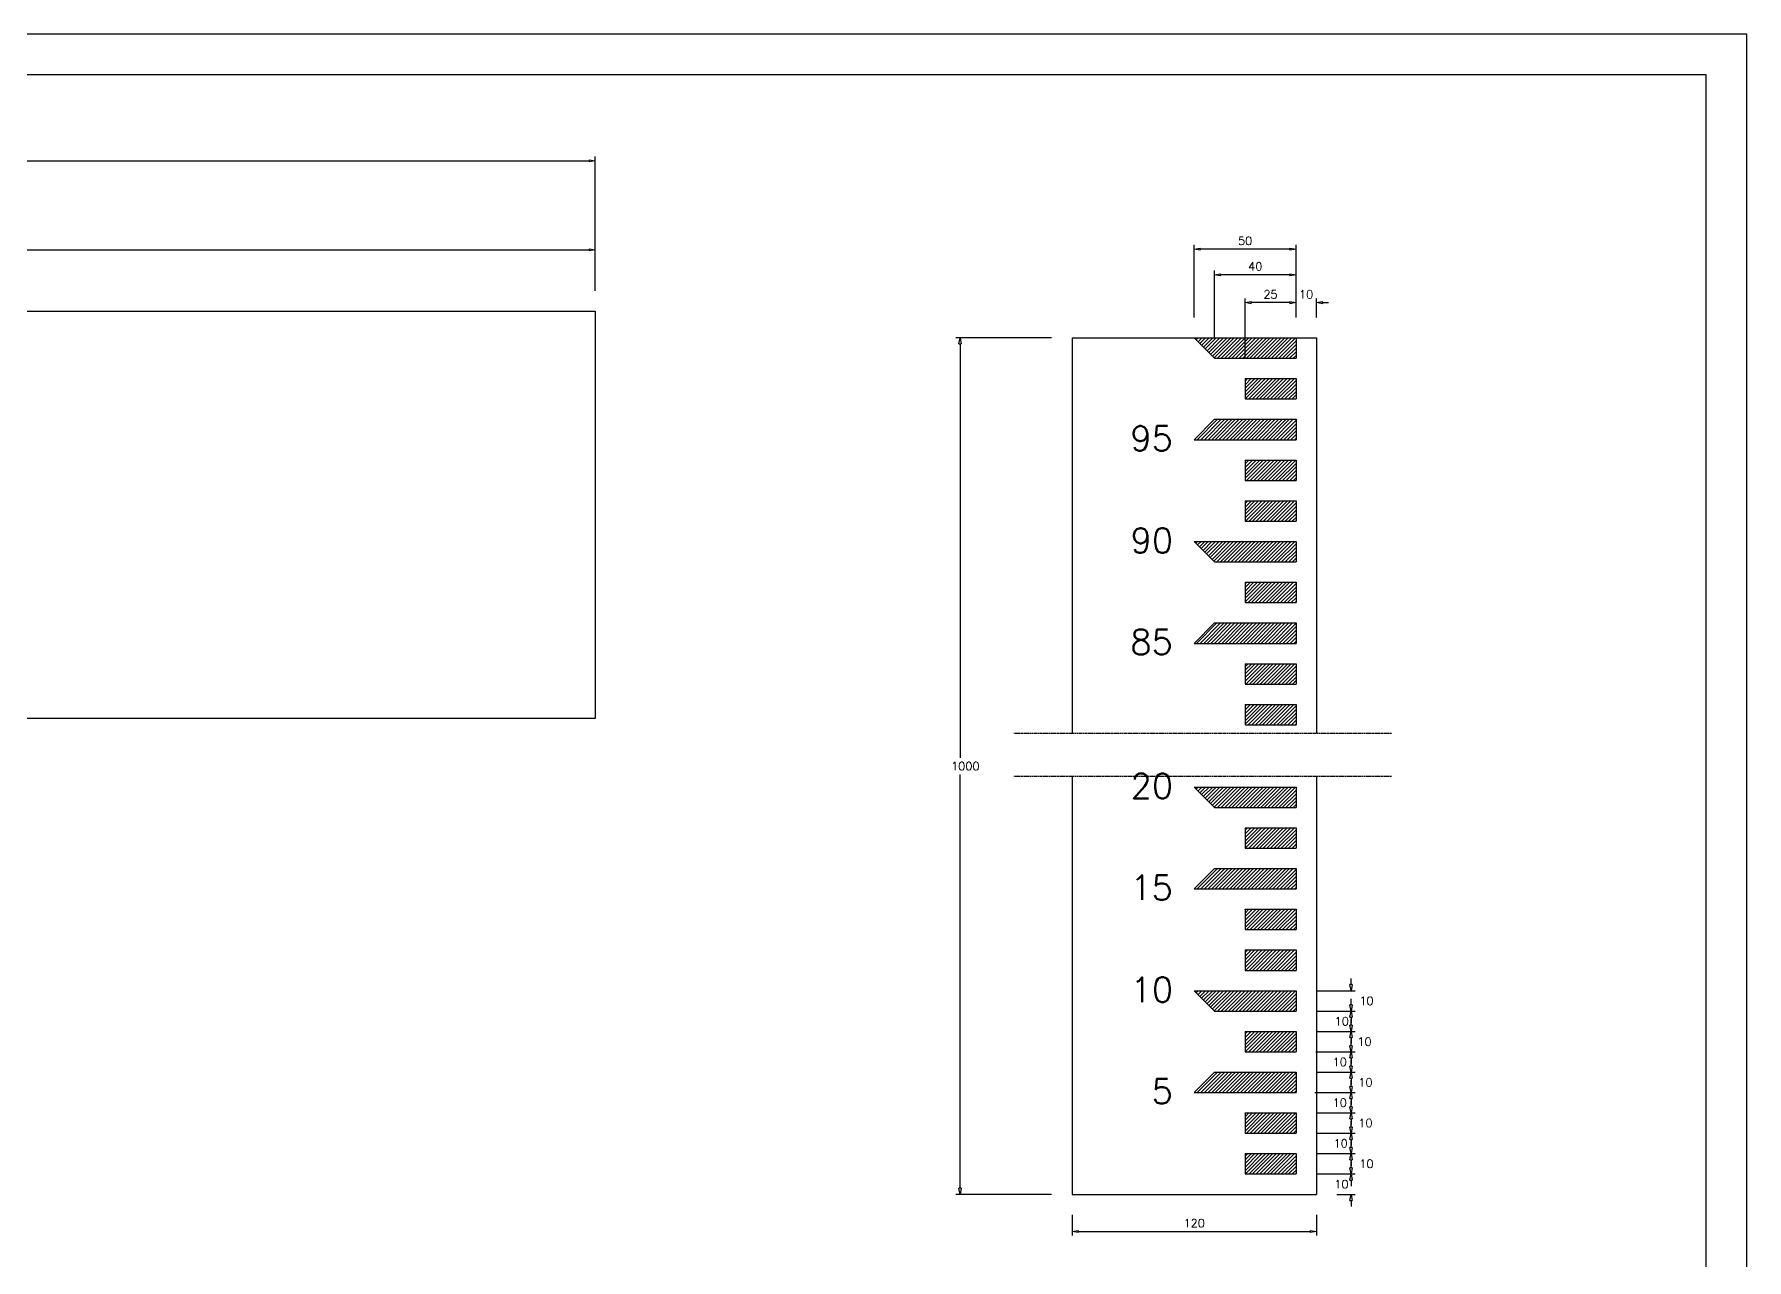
# Model space of a CAD drawing. Header units: metres. Extents: x -50 to 791, y -10 to 584.
# Drawn here: x 370.5 to 791, y 283.1 to 584 of the extents above; entities that cross this region are included whole.
import ezdxf
from ezdxf.enums import TextEntityAlignment as Align

# ---------------------------------------------------------------- set-up
doc = ezdxf.new("R2010")
doc.units = ezdxf.units.M
doc.header["$MEASUREMENT"] = 0
doc.linetypes.add('DASHDOT2', pattern=[0.5, 0.25, -0.125, 0, -0.125])
doc.styles.add('L240', font='simplex.shx', dxfattribs={"height": 0.061})
doc.styles.get("Standard").update_dxf_attribs({"font": 'Simplex.shx'})
pattern_1 = [(45, (-4713.37667, -5816.9263), (-0.44194174, 0.44194174), [])]

# ---------------------------------------------------------------- blocks, each defined once
blk = doc.blocks.new('_ClosedBlank')
at = {"color": 0, "linetype": 'ByBlock', "lineweight": -2}
for p, q in [((-1, 0.17), (0, 0)), ((-1, 0.17), (-1, -0.17)), ((0, 0), (-1, -0.17))]:
    blk.add_line(p, q, dxfattribs=at)

msp = doc.modelspace()

# ---------------------------------------------------------------- hatches: boundary and pattern name
at = {"linetype": 'Continuous'}
h = msp.add_hatch(dxfattribs=at)
h.set_pattern_fill('LINE', color=1, scale=5, angle=45, style=0)
h.set_pattern_definition([(45, (-4713.37667, -5656.6406), (-0.44194174, 0.44194174), [])])
h.paths.add_polyline_path([(680.32, 464.45), (680.32, 469.45), (667.82, 469.45), (667.82, 464.45)])
h.paths.add_polyline_path([(667.82, 479.45), (667.82, 474.45), (680.32, 474.45), (680.32, 479.45)])
h.paths.add_polyline_path([(660.32, 489.45), (655.32, 484.45), (680.32, 484.45), (680.32, 489.45)])
h.paths.add_polyline_path([(680.32, 494.45), (680.32, 499.45), (667.82, 499.45), (667.82, 494.45)])
h.paths.add_polyline_path([(680.32, 504.45), (680.32, 509.45), (655.32, 509.45), (660.32, 504.45)])
h = msp.add_hatch(dxfattribs=at)
h.set_pattern_fill('LINE', color=1, scale=5, angle=45, style=0)
h.set_pattern_definition(pattern_1)
h.paths.add_polyline_path([(680.32, 454.45), (680.32, 459.45), (655.32, 459.45), (660.32, 454.45)])
h.paths.add_polyline_path([(667.82, 449.45), (667.82, 444.45), (680.32, 444.45), (680.32, 449.45)])
h.paths.add_polyline_path([(680.32, 439.45), (660.32, 439.45), (655.32, 434.45), (680.32, 434.45)])
h.paths.add_polyline_path([(680.32, 424.45), (680.32, 429.45), (667.82, 429.45), (667.82, 424.45)])
h.paths.add_polyline_path([(680.32, 419.45), (667.82, 419.45), (667.82, 414.45), (680.32, 414.45)])
h = msp.add_hatch(dxfattribs=at)
h.set_pattern_fill('LINE', color=1, scale=5, angle=45, style=0)
h.set_pattern_definition([(45, (-4713.37667, -5766.9263), (-0.44194174, 0.44194174), [])])
h.paths.add_polyline_path([(680.32, 354.16), (680.32, 359.16), (667.82, 359.16), (667.82, 354.16)])
h.paths.add_polyline_path([(667.82, 369.16), (667.82, 364.16), (680.32, 364.16), (680.32, 369.16)])
h.paths.add_polyline_path([(660.32, 379.16), (655.32, 374.16), (680.32, 374.16), (680.32, 379.16)])
h.paths.add_polyline_path([(680.32, 384.16), (680.32, 389.16), (667.82, 389.16), (667.82, 384.16)])
h.paths.add_polyline_path([(680.32, 394.16), (680.32, 399.16), (655.32, 399.16), (660.32, 394.16)])
h = msp.add_hatch(dxfattribs=at)
h.set_pattern_fill('LINE', color=1, scale=5, angle=45, style=0)
h.set_pattern_definition(pattern_1)
h.paths.add_polyline_path([(680.32, 304.16), (680.32, 309.16), (667.82, 309.16), (667.82, 304.16)])
h.paths.add_polyline_path([(667.82, 319.16), (667.82, 314.16), (680.32, 314.16), (680.32, 319.16)])
h.paths.add_polyline_path([(660.32, 329.16), (655.32, 324.16), (680.32, 324.16), (680.32, 329.16)])
h.paths.add_polyline_path([(680.32, 334.16), (680.32, 339.16), (667.82, 339.16), (667.82, 334.16)])
h.paths.add_polyline_path([(680.32, 344.16), (680.32, 349.16), (655.32, 349.16), (660.32, 344.16)])

# ---------------------------------------------------------------- linework, layer by layer
at = {"color": 2}
for p, q in [((104.73, 552.93), (506.73, 552.93)), ((184.73, 531.06), (506.73, 531.06))]:
    msp.add_line(p, q, dxfattribs=at)
at = {"color": 1}
for q in [(508.23, 553.95), (508.23, 532.08)]:
    msp.add_line((508.23, 521.02), q, dxfattribs=at)
at = {"color": 1, "linetype": 'Continuous'}
for p, q in [((655.32, 514.45), (655.32, 532.26)), ((680.32, 514.45), (680.32, 532.26)), ((660.32, 509.45), (660.32, 525.98)), ((680.32, 514.45), (680.32, 525.98)), ((667.82, 504.45), (667.82, 519.12)), ((680.32, 514.45), (680.32, 519.12)), ((680.32, 514.45), (680.32, 519.12)), ((685.32, 514.45), (685.32, 519.12)), ((620.32, 509.45), (596.8, 509.45)), ((685.32, 349.16), (694.84, 349.16)), ((685.32, 344.16), (694.84, 344.16)), ((685.32, 344.16), (694.84, 344.16)), ((685.32, 339.16), (694.84, 339.16)), ((685.32, 339.16), (694.84, 339.16)), ((685.22, 334.16), (694.84, 334.16)), ((685.22, 334.16), (694.84, 334.16)), ((685.32, 329.16), (694.84, 329.16)), ((685.32, 329.16), (694.84, 329.16)), ((684.94, 324.16), (694.84, 324.16)), ((684.94, 324.16), (694.84, 324.16)), ((685.32, 319.16), (694.84, 319.16)), ((685.32, 319.16), (694.84, 319.16)), ((685.32, 314.16), (694.84, 314.16)), ((685.32, 314.16), (694.84, 314.16)), ((685.32, 309.16), (694.84, 309.16)), ((685.32, 309.16), (694.84, 309.16)), ((685.32, 304.16), (694.84, 304.16)), ((685.32, 304.16), (694.84, 304.16)), ((620.32, 299.16), (596.8, 299.16)), ((690.32, 299.16), (694.84, 299.16)), ((625.32, 294.16), (625.32, 289.04)), ((685.32, 294.16), (685.32, 289.04))]:
    msp.add_line(p, q, dxfattribs=at)
at = {"color": 2, "linetype": 'Continuous'}
for p, q in [((678.82, 531.25), (656.82, 531.25)), ((678.82, 524.96), (661.82, 524.96)), ((678.82, 518.1), (669.32, 518.1)), ((678.82, 518.1), (677.32, 518.1)), ((686.82, 518.1), (688.32, 518.1)), ((597.82, 507.95), (597.82, 406.33)), ((597.82, 300.66), (597.82, 402.27)), ((693.83, 350.66), (693.83, 352.16)), ((693.83, 345.66), (693.83, 347.16)), ((693.83, 342.66), (693.83, 341.16)), ((693.83, 340.66), (693.83, 342.16)), ((693.83, 337.66), (693.83, 336.16)), ((693.83, 335.66), (693.83, 337.16)), ((693.83, 332.66), (693.83, 331.16)), ((693.83, 330.66), (693.83, 332.16)), ((693.83, 327.66), (693.83, 326.16)), ((693.83, 325.66), (693.83, 327.16)), ((693.83, 322.66), (693.83, 321.16)), ((693.83, 320.66), (693.83, 322.16)), ((693.83, 317.66), (693.83, 316.16)), ((693.83, 315.66), (693.83, 317.16)), ((693.83, 312.66), (693.83, 311.16)), ((693.83, 310.66), (693.83, 312.16)), ((693.83, 307.66), (693.83, 306.16)), ((693.83, 305.66), (693.83, 307.16)), ((693.83, 302.66), (693.83, 301.16)), ((693.83, 297.66), (693.83, 296.16)), ((626.82, 290.06), (683.82, 290.06))]:
    msp.add_line(p, q, dxfattribs=at)
at = {"color": 5}
for p, q in [((103.23, 516.02), (508.23, 516.02)), ((508.23, 516.02), (508.23, 416.02)), ((508.23, 416.02), (103.23, 416.02))]:
    msp.add_line(p, q, dxfattribs=at)
at = {"color": 5, "linetype": 'Continuous'}
for p, q in [((625.32, 509.45), (625.32, 412.37)), ((625.32, 509.45), (685.32, 509.45)), ((685.32, 509.45), (685.32, 412.37)), ((625.32, 401.84), (625.32, 299.16)), ((685.32, 401.84), (685.32, 299.16)), ((625.32, 299.16), (685.32, 299.16))]:
    msp.add_line(p, q, dxfattribs=at)
at = {"color": 3, "linetype": 'Continuous'}
for p, q in [((655.32, 509.45), (680.32, 509.45)), ((660.32, 504.45), (655.32, 509.45)), ((680.32, 509.45), (680.32, 504.45)), ((660.32, 504.45), (680.32, 504.45)), ((667.82, 499.45), (680.32, 499.45)), ((667.82, 499.45), (667.82, 494.45)), ((680.32, 499.45), (680.32, 494.45)), ((667.82, 494.45), (680.32, 494.45)), ((660.32, 489.45), (655.32, 484.45)), ((660.32, 489.45), (680.32, 489.45)), ((680.32, 489.45), (680.32, 484.45)), ((655.32, 484.45), (680.32, 484.45)), ((667.82, 479.45), (680.32, 479.45)), ((667.82, 479.45), (667.82, 474.45)), ((680.32, 479.45), (680.32, 474.45)), ((667.82, 474.45), (680.32, 474.45)), ((667.82, 469.45), (680.32, 469.45)), ((667.82, 469.45), (667.82, 464.45)), ((680.32, 469.45), (680.32, 464.45)), ((667.82, 464.45), (680.32, 464.45)), ((655.32, 459.45), (680.32, 459.45)), ((660.32, 454.45), (655.32, 459.45)), ((680.32, 459.45), (680.32, 454.45)), ((660.32, 454.45), (680.32, 454.45)), ((667.82, 449.45), (680.32, 449.45)), ((667.82, 449.45), (667.82, 444.45)), ((680.32, 449.45), (680.32, 444.45)), ((667.82, 444.45), (680.32, 444.45)), ((660.32, 439.45), (655.32, 434.45)), ((660.32, 439.45), (680.32, 439.45)), ((680.32, 439.45), (680.32, 434.45)), ((655.32, 434.45), (680.32, 434.45)), ((667.82, 429.45), (680.32, 429.45)), ((667.82, 429.45), (667.82, 424.45)), ((680.32, 429.45), (680.32, 424.45)), ((667.82, 424.45), (680.32, 424.45)), ((667.82, 419.45), (680.32, 419.45)), ((667.82, 419.45), (667.82, 414.45)), ((680.32, 419.45), (680.32, 414.45)), ((667.82, 414.45), (680.32, 414.45)), ((655.32, 399.16), (680.32, 399.16)), ((660.32, 394.16), (655.32, 399.16)), ((680.32, 399.16), (680.32, 394.16)), ((660.32, 394.16), (680.32, 394.16)), ((667.82, 389.16), (680.32, 389.16)), ((667.82, 389.16), (667.82, 384.16)), ((680.32, 389.16), (680.32, 384.16)), ((667.82, 384.16), (680.32, 384.16)), ((660.32, 379.16), (655.32, 374.16)), ((660.32, 379.16), (680.32, 379.16)), ((680.32, 379.16), (680.32, 374.16)), ((655.32, 374.16), (680.32, 374.16)), ((667.82, 369.16), (680.32, 369.16)), ((667.82, 369.16), (667.82, 364.16)), ((680.32, 369.16), (680.32, 364.16)), ((667.82, 364.16), (680.32, 364.16)), ((667.82, 359.16), (680.32, 359.16)), ((667.82, 359.16), (667.82, 354.16)), ((680.32, 359.16), (680.32, 354.16)), ((667.82, 354.16), (680.32, 354.16)), ((655.32, 349.16), (680.32, 349.16)), ((660.32, 344.16), (655.32, 349.16)), ((680.32, 349.16), (680.32, 344.16)), ((660.32, 344.16), (680.32, 344.16)), ((667.82, 339.16), (680.32, 339.16)), ((667.82, 339.16), (667.82, 334.16)), ((680.32, 339.16), (680.32, 334.16)), ((667.82, 334.16), (680.32, 334.16)), ((660.32, 329.16), (655.32, 324.16)), ((660.32, 329.16), (680.32, 329.16)), ((680.32, 329.16), (680.32, 324.16)), ((655.32, 324.16), (680.32, 324.16)), ((667.82, 319.16), (680.32, 319.16)), ((667.82, 319.16), (667.82, 314.16)), ((680.32, 319.16), (680.32, 314.16)), ((667.82, 314.16), (680.32, 314.16)), ((667.82, 309.16), (680.32, 309.16)), ((667.82, 309.16), (667.82, 304.16)), ((680.32, 309.16), (680.32, 304.16)), ((667.82, 304.16), (680.32, 304.16))]:
    msp.add_line(p, q, dxfattribs=at)
at = {"color": 5, "linetype": 'DASHDOT2', "ltscale": 0.5}
for p, q in [((611.02, 412.37), (703.73, 412.37)), ((611.02, 401.84), (703.73, 401.84))]:
    msp.add_line(p, q, dxfattribs=at)
at = {"color": 2}
msp.add_lwpolyline([(-50, -10), (791, -10), (791, 584), (-50, 584)], close=True, dxfattribs=at)
at = {"color": 6}
msp.add_lwpolyline([(0, 0), (781, 0), (781, 574), (0, 574)], close=True, dxfattribs=at)

# ---------------------------------------------------------------- block references
at = {"color": 2, "xscale": 1.5, "yscale": 1.5, "zscale": 1.5}
for p in [(508.23, 552.93), (508.23, 531.06)]:
    msp.add_blockref('_ClosedBlank', p, dxfattribs=at)
at = {"color": 2, "linetype": 'Continuous', "xscale": 1.5, "yscale": 1.5, "zscale": 1.5}
for p, rotation in [((655.32, 531.25), 180), ((660.32, 524.96), 180), ((667.82, 518.1), 180), ((685.32, 518.1), 180), ((597.82, 509.45), 90), ((693.83, 349.16), 270), ((693.83, 344.16), 270), ((693.83, 344.16), 90), ((693.83, 339.16), 270), ((693.83, 339.16), 90), ((693.83, 334.16), 270), ((693.83, 334.16), 90), ((693.83, 329.16), 270), ((693.83, 329.16), 90), ((693.83, 324.16), 270), ((693.83, 324.16), 90), ((693.83, 319.16), 270), ((693.83, 319.16), 90), ((693.83, 314.16), 270), ((693.83, 314.16), 90), ((693.83, 309.16), 270), ((693.83, 309.16), 90), ((693.83, 304.16), 270), ((693.83, 304.16), 90), ((597.82, 299.16), 270), ((693.83, 299.16), 90), ((625.32, 290.06), 180)]:
    msp.add_blockref('_ClosedBlank', p, dxfattribs=dict(at, rotation=rotation))
for p in [(680.32, 531.25), (680.32, 524.96), (680.32, 518.1), (680.32, 518.1), (685.32, 290.06)]:
    msp.add_blockref('_ClosedBlank', p, dxfattribs=at)

# ---------------------------------------------------------------- texts
at = {"color": 8, "linetype": 'Continuous', "style": 'L240'}
for s, p in [('95', (650.09, 484.78)), ('90', (650.15, 459.71)), ('85', (650.09, 434.78)), ('20', (650.15, 399.43)), ('15', (650.09, 374.49)), ('10', (650.15, 349.43)), ('5', (650.09, 324.49))]:
    msp.add_text(s, height=6.1, dxfattribs=at).set_placement(p, align=Align.MIDDLE_RIGHT)
at = {"color": 3, "linetype": 'Continuous'}
msp.add_text('1000', height=2.03, dxfattribs=at).set_placement((595.64, 403.29))
at = {"color": 3, "linetype": 'Continuous', "char_height": 2.03, "attachment_point": 5}
for s, insert in [('\\A1;50', (667.82, 533.28)), ('\\A1;40', (670.32, 526.99)), ('\\A1;25', (674.07, 520.13)), ('\\A1;10', (682.82, 520.13)), ('\\A1;10', (697.64, 346.66)), ('\\A1;10', (691.56, 341.66)), ('\\A1;10', (697.15, 336.66)), ('\\A1;10', (691.05, 331.66)), ('\\A1;10', (697.38, 326.66)), ('\\A1;10', (691.05, 321.66)), ('\\A1;10', (697.38, 316.66)), ('\\A1;10', (691.28, 311.66)), ('\\A1;10', (697.61, 306.66)), ('\\A1;10', (691.49, 301.66)), ('\\A1;120', (655.32, 292.09))]:
    msp.add_mtext(s, dxfattribs=dict(at, insert=insert))

doc.saveas('drawing.dxf')
